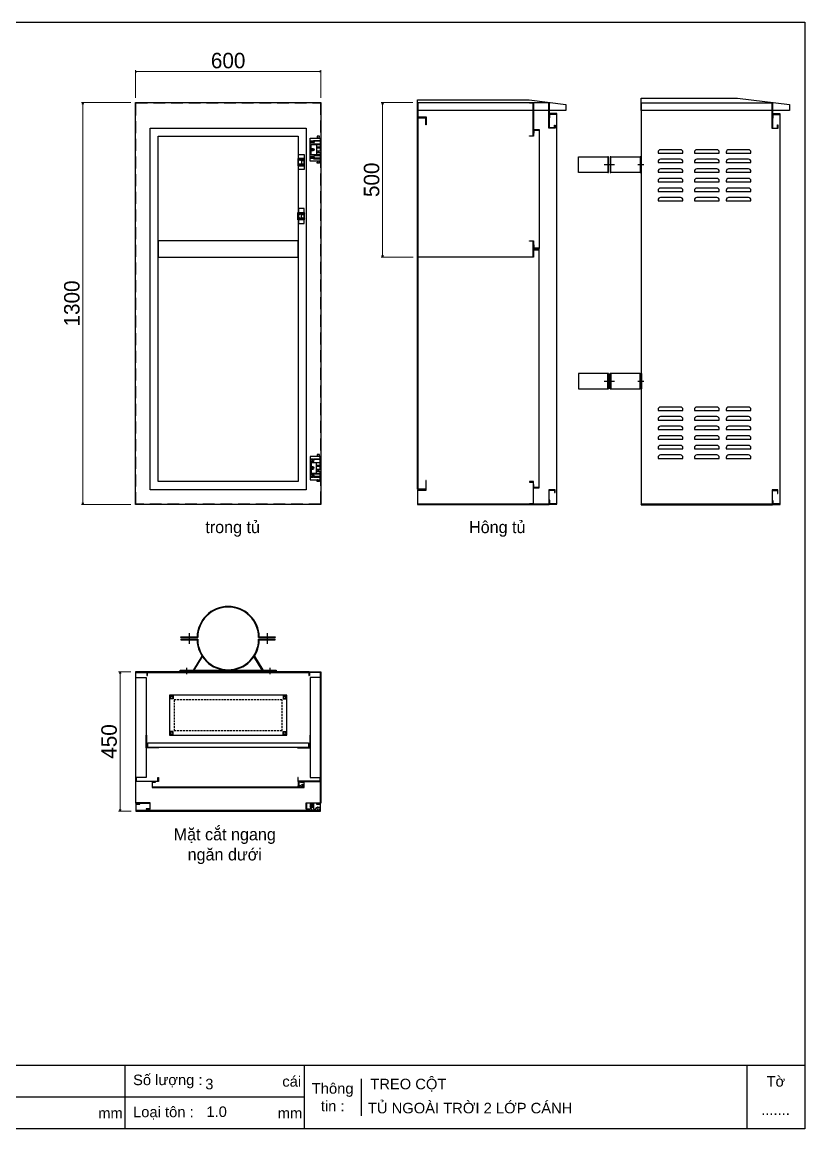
# Model space of a CAD drawing. Header units: millimetres. Extents: x 0 to 5063, y 0 to 3580.
# Drawn here: x 2532 to 5063, y 0 to 3580 of the extents above; entities that cross this region are included whole.
import ezdxf

# ---------------------------------------------------------------- set-up
doc = ezdxf.new("R2010")
doc.units = ezdxf.units.MM
doc.linetypes.add('HIDDEN', pattern=[9.525, 6.35, -3.175])
doc.linetypes.add('HIDDENX2', pattern=[19.05, 12.7, -6.35])
for name, color, linetype in [('DIM', 253, 'Continuous'), ('FIRE PROTECTION', 1, 'Continuous'), ('Ghi chu', 7, 'Continuous')]:
    doc.layers.add(name, color=color, linetype=linetype)
doc.styles.add('Arial', font='arial.ttf')
doc.dimstyles.new('CNC', dxfattribs={"dimtxt": 50, "dimasz": 5, "dimexe": 5, "dimexo": 15, "dimgap": 10, "dimtad": 1, "dimdec": 0, "dimtxsty": 'Standard', "dimblk": 'OPEN30', "dimcen": 10, "dimclrd": 5, "dimclre": 5, "dimclrt": 3, "dimazin": 3, "dimtfac": 1, "dimtdec": 0, "dimtmove": 0, "dimatfit": 3, "dimldrblk": 'ARCHTICK', "dimlwd": 9, "dimlwe": 9})

# ---------------------------------------------------------------- blocks, each defined once
blk = doc.blocks.new('*D1')
at = {"color": 5, "lineweight": 9, "ltscale": 3, "transparency": 16777216}
for p, q in [((2897.8, 3334.9), (2897.8, 3424.8)), ((2902.8, 3419.8), (3492.8, 3419.8)), ((3497.8, 3334.9), (3497.8, 3424.8))]:
    blk.add_line(p, q, dxfattribs=at)
at = {"color": 0, "linetype": 'ByBlock', "lineweight": -2}
for p, q in [((2897.8, 3419.8), (2902.8, 3421.1)), ((2902.8, 3418.5), (2897.8, 3419.8)), ((2897.8, 3419.8), (2902.8, 3419.8)), ((3492.8, 3421.1), (3497.8, 3419.8)), ((3497.8, 3419.8), (3492.8, 3418.5)), ((3497.8, 3419.8), (3492.8, 3419.8))]:
    blk.add_line(p, q, dxfattribs=at)
at = {"layer": 'Defpoints', "color": 0, "ltscale": 3, "transparency": 16777216}
for p in [(3497.8, 3419.8), (2897.8, 3319.9), (3497.8, 3319.9)]:
    blk.add_point(p, dxfattribs=at)
at = {"color": 3, "ltscale": 3, "transparency": 16777216, "insert": (3197.8, 3455.3), "char_height": 50, "attachment_point": 5}
blk.add_mtext('600', dxfattribs=at)
blk = doc.blocks.new('_ArchTick')
at = {"color": 0, "const_width": 0.15}
blk.add_lwpolyline([(-0.5, -0.5), (0.5, 0.5)], dxfattribs=at)
blk = doc.blocks.new('_Open30')
at = {"color": 0, "linetype": 'ByBlock', "lineweight": -2}
for p, q in [((-1, 0.27), (0, 0)), ((0, 0), (-1, -0.27)), ((0, 0), (-1, 0))]:
    blk.add_line(p, q, dxfattribs=at)
blk = doc.blocks.new('*D2')
at = {"color": 5, "lineweight": 9, "ltscale": 3, "transparency": 16777216}
for p, q in [((2882.8, 3319.9), (2723, 3319.9)), ((2728, 3314.9), (2728, 2024.9)), ((2882.8, 2019.9), (2723, 2019.9))]:
    blk.add_line(p, q, dxfattribs=at)
at = {"color": 0, "linetype": 'ByBlock', "lineweight": -2}
for p, q in [((2726.7, 3314.9), (2728, 3319.9)), ((2728, 3319.9), (2729.4, 3314.9)), ((2728, 3319.9), (2728, 3314.9)), ((2728, 2019.9), (2726.7, 2024.9)), ((2729.4, 2024.9), (2728, 2019.9)), ((2728, 2019.9), (2728, 2024.9))]:
    blk.add_line(p, q, dxfattribs=at)
at = {"layer": 'Defpoints', "color": 0, "ltscale": 3, "transparency": 16777216}
for p in [(2897.8, 3319.9), (2728, 2019.9), (2897.8, 2019.9)]:
    blk.add_point(p, dxfattribs=at)
at = {"color": 3, "ltscale": 3, "transparency": 16777216, "insert": (2692.5, 2669.9), "char_height": 50, "attachment_point": 5, "rotation": 90}
blk.add_mtext('1300', dxfattribs=at)
blk = doc.blocks.new('ovan6x9')
at = {"color": 2}
for p, q in [((2, 6), (8, 6)), ((2, 0), (8, 0))]:
    blk.add_line(p, q, dxfattribs=at)
for centre, start, end in [((2, 3), 90, 270), ((8, 3), 270, 90)]:
    blk.add_arc(centre, 3, start, end, dxfattribs=at)
blk = doc.blocks.new('HL036-1-1')
at = {"color": 1}
blk.add_line((9.5, 36.2), (9.5, 12.2), dxfattribs=at)
for points in [[(-2.5, 12.2), (17.5, 12.2), (17.5, 36.2), (-2.5, 36.2)], [(0, 48.5), (17.5, 48.5), (17.5, 0), (0, 0)]]:
    blk.add_lwpolyline(points, close=True, dxfattribs=at)
for centre, radius in [((3.5, 31.8), 2), ((3.5, 16.8), 2), ((12.7, 32.5), 2.5), ((12.7, 16), 2.5)]:
    blk.add_circle(centre, radius, dxfattribs=at)
blk = doc.blocks.new('HL011-1-6')
at = {"color": 1}
for p, q in [((29.5, 81), (22.5, 81)), ((22.5, 81), (22.5, 78)), ((23.5, 78), (22.5, 78)), ((23.5, 75), (22.5, 75)), ((23.5, 75), (23.5, 78)), ((29.5, 78), (28.5, 78)), ((28.5, 75), (28.5, 78)), ((28.5, 75), (29.5, 75)), ((29.5, 78), (29.5, 81)), ((11, 56), (11, 54)), ((11, 56), (32, 56)), ((20, 54), (20, 21)), ((20, 47), (32, 47)), ((32, 42.5), (20, 42.5)), ((22.5, 56), (22.5, 54)), ((23.1, 47), (24, 44)), ((24, 44), (28, 44)), ((28.9, 47), (28, 44)), ((29.5, 54), (29.5, 56)), ((11, 21), (11, 19)), ((11, 19), (32, 19)), ((32, 32.5), (20, 32.5)), ((20, 28), (32, 28)), ((22.5, 19), (22.5, 21)), ((23.5, 0), (22.5, 0)), ((23.1, 28), (24, 31)), ((23.5, 0), (23.5, -3)), ((24, 31), (28, 31)), ((28.9, 28), (28, 31)), ((28.5, 0), (28.5, -3)), ((28.5, 0), (29.5, 0)), ((29.5, 21), (29.5, 19)), ((22.5, -6), (22.5, -3)), ((23.5, -3), (22.5, -3)), ((29.5, -6), (22.5, -6)), ((29.5, -3), (28.5, -3)), ((29.5, -3), (29.5, -6))]:
    blk.add_line(p, q, dxfattribs=at)
for points in [[(32, 19), (32, 0), (0, 0), (0, 75), (32, 75), (32, 56)], [(32, 28), (32, 21), (3, 21), (3, 54), (32, 54), (32, 47)], [(32, 42.5), (32, 32.5)]]:
    blk.add_lwpolyline(points, dxfattribs=at)
for points in [[(10, 67), (32, 67), (32, 65), (10, 65)], [(10, 8), (32, 8), (32, 10), (10, 10)]]:
    blk.add_lwpolyline(points, close=True, dxfattribs=at)
for centre in [(5.5, 62.5), (5.5, 37.5), (5.5, 12.5)]:
    blk.add_circle(centre, 3, dxfattribs=at)
blk = doc.blocks.new('KHUNG CHUẨN')
at = {"color": 7}
for p, q in [((19889.2, -28535.2), (16919.2, -28535.2)), ((18599.2, -28535.2), (18599.2, -28655.2)), ((18939.2, -28535.2), (18939.2, -28655.2)), ((19779.2, -28535.2), (19779.2, -28655.2)), ((19047.6, -28560.2), (19047.6, -28630.2)), ((18939.2, -28595.2), (16919.2, -28595.2))]:
    blk.add_line(p, q, dxfattribs=at)
blk.add_lwpolyline([(16919.2, -26555.2), (19889.2, -26555.2), (19889.2, -28655.2), (16919.2, -28655.2)], close=True, dxfattribs=at)
at = {"color": 2, "char_height": 20, "style": 'Arial'}
for s, insert, width, attachment_point in [('  Số lượng :', (18599.2, -28565.2), 917.634, 4), ('cái', (18897.9, -28565.2), 63.517, 4), ('Tờ', (19834.2, -28565.2), 110, 5), ('Thông\\Ptin :', (18993.4, -28595.2), 108.311, 5), ('mm', (18548.6, -28625.2), 73.831, 4), ('  Loại tôn :', (18599.2, -28625.2), 917.634, 4), ('mm', (18889.2, -28625.2), 917.634, 4)]:
    blk.add_mtext(s, dxfattribs=dict(at, insert=insert, width=width, attachment_point=attachment_point))
at = {"color": 3, "style": 'Arial'}
for tag, p in [('#01', (17055.6, -28580.1)), ('#02', (17431.4, -28580.1)), ('#03', (18030.6, -28580.1)), ('#08', (18751.7, -28580.1)), ('#10', (19064.8, -28580.1)), ('#04', (17024.8, -28634.6)), ('#05', (17308.5, -28633)), ('#06', (17632.7, -28633.7)), ('#07', (18002, -28634.7)), ('#09', (18753.8, -28632.6)), ('#11', (19060.3, -28625.7)), ('#12', (19806.5, -28628.9))]:
    blk.add_attdef(tag, p, '', height=20, dxfattribs=at)
blk = doc.blocks.new('*D12')
at = {"color": 0, "linetype": 'ByBlock', "lineweight": -2}
for p, q in [((2847.2, 1473.1), (2848.6, 1478.1)), ((2848.6, 1478.1), (2849.9, 1473.1)), ((2848.6, 1478.1), (2848.6, 1473.1)), ((2848.6, 1028.1), (2847.2, 1033.1)), ((2849.9, 1033.1), (2848.6, 1028.1)), ((2848.6, 1028.1), (2848.6, 1033.1))]:
    blk.add_line(p, q, dxfattribs=at)
at = {"layer": 'Defpoints', "color": 0, "transparency": 16777216}
for p in [(2897.8, 1478.1), (2848.6, 1028.1), (2898.8, 1028.1)]:
    blk.add_point(p, dxfattribs=at)
at = {"layer": 'DIM', "color": 5, "lineweight": 9, "transparency": 16777216}
for p, q in [((2882.8, 1478.1), (2843.6, 1478.1)), ((2848.6, 1473.1), (2848.6, 1033.1)), ((2883.8, 1028.1), (2843.6, 1028.1))]:
    blk.add_line(p, q, dxfattribs=at)
at = {"layer": 'DIM', "color": 3, "transparency": 16777216, "insert": (2813, 1253.1), "char_height": 50, "attachment_point": 5, "rotation": 90}
blk.add_mtext('450', dxfattribs=at)
blk = doc.blocks.new('HL011-1-4')
h = blk.add_hatch()
h.set_pattern_fill('ANSI31', color=2, scale=0.5, style=0)
h.paths.add_polyline_path([(2.5, 0), (8.5, 0), (8.5, 12), (2.5, 12)])
at = {"color": 1}
for p, q in [((7, 23.5), (0, 10)), ((0, 0), (0, 10)), ((11, 0), (0, 0)), ((7, 23.5), (26, 23.5)), ((11, 0), (11, 19.5)), ((11, 19.5), (17, 19.5)), ((17, 19.5), (21.2, 13.9))]:
    blk.add_line(p, q, dxfattribs=at)
at = {"color": 2}
blk.add_lwpolyline([(2.5, 0), (2.5, 12), (8.5, 12), (8.5, 0)], dxfattribs=at)
at = {"color": 1}
blk.add_lwpolyline([(5.7, 21), (3, 21), (3, 23.5), (7, 23.5)], dxfattribs=at)
blk.add_circle((26, 17.5), 3.5, dxfattribs=at)
blk.add_arc((26, 17.5), 6, 216.8699, 90, dxfattribs=at)
blk = doc.blocks.new('HL036-1-2')
at = {"layer": 'Ghi chu', "color": 1}
for p, q in [((-3, 17.8), (-18.9, 17.8)), ((-18.9, 15.8), (-18.9, 17.8)), ((-12.1, 15.8), (-18.9, 15.8)), ((-16.4, 1), (-16.4, 14)), ((-15.6, 15), (-3.9, 17.7)), ((0, 0), (-15.4, 0)), ((-14.4, 3), (-14.4, 11.9)), ((0, 2), (-13.4, 2)), ((-13.1, 12.8), (-4.3, 9.8)), ((-6.2, 2), (-6.2, 0)), ((-1.2, 2), (-1.2, 0)), ((0, 0), (0, 2))]:
    blk.add_line(p, q, dxfattribs=at)
for radius in [4.1, 2.1]:
    blk.add_circle((-3, 13.7), radius, dxfattribs=at)
for centre, start, end in [((-15.4, 14), 102.9616, 180), ((-15.4, 1), 180, 270), ((-13.4, 11.9), 71.3254, 180), ((-13.4, 3), 180, 270)]:
    blk.add_arc(centre, 1, start, end, dxfattribs=at)
blk = doc.blocks.new('2565')
at = {"color": 5}
for p, q in [((168377, -2431.2), (168377, -2429.1)), ((168377, -2429.1), (168428.9, -2429.1)), ((168431, -2431.2), (168377, -2431.2)), ((168682.1, -2431.2), (168628.1, -2431.2)), ((168630.2, -2429.1), (168682.1, -2429.1)), ((168682.1, -2429.1), (168682.1, -2431.2)), ((168377, -2436.4), (168377, -2438.4)), ((168431, -2436.4), (168377, -2436.4)), ((168377, -2438.4), (168428.9, -2438.4)), ((168682.1, -2436.4), (168628.1, -2436.4)), ((168630.2, -2438.4), (168682.1, -2438.4)), ((168682.1, -2438.4), (168682.1, -2436.4)), ((168444.3, -2491.4), (168417.6, -2535.9)), ((168419.4, -2537), (168446.1, -2492.5)), ((168446.1, -2492.5), (168444.3, -2491.4)), ((168613.1, -2492.5), (168614.9, -2491.4)), ((168639.8, -2537), (168613.1, -2492.5)), ((168614.9, -2491.4), (168641.5, -2535.9)), ((168373.9, -2537), (168685.2, -2537)), ((168373.9, -2539.1), (168373.9, -2537)), ((168685.2, -2539.1), (168373.9, -2539.1)), ((168373.9, -2540.1), (168685.2, -2540.1)), ((168373.9, -2542.2), (168373.9, -2540.1)), ((168417.6, -2535.9), (168419.4, -2537)), ((168641.5, -2535.9), (168639.8, -2537)), ((168685.2, -2537), (168685.2, -2539.1)), ((168685.2, -2540.1), (168685.2, -2542.2)), ((168685.2, -2542.2), (168373.9, -2542.2))]:
    blk.add_line(p, q, dxfattribs=at)
at = {"color": 2}
for p, q in [((168403, -2416.6), (168403, -2450.9)), ((168656.1, -2416.6), (168656.1, -2450.9)), ((168394.7, -2529.2), (168394.7, -2550)), ((168664.5, -2529.2), (168664.5, -2550))]:
    blk.add_line(p, q, dxfattribs=at)
at = {"color": 5}
for centre, radius, start, end in [((168529.6, -2431.2), 100.7, 1.1814, 178.8186), ((168529.6, -2431.2), 98.6, 0, 180), ((168529.6, -2436.4), 100.7, 181.1814, 358.8186), ((168529.6, -2436.4), 98.6, 180, 0)]:
    blk.add_arc(centre, radius, start, end, dxfattribs=at)
blk = doc.blocks.new('*D13')
at = {"color": 5, "lineweight": 9, "ltscale": 3, "transparency": 16777216}
for p, q in [((3795.5, 3319.9), (3692.5, 3319.9)), ((3697.5, 3314.9), (3697.5, 2824.9)), ((3796.7, 2819.9), (3692.5, 2819.9))]:
    blk.add_line(p, q, dxfattribs=at)
at = {"color": 0, "linetype": 'ByBlock', "lineweight": -2}
for p, q in [((3696.2, 3314.9), (3697.5, 3319.9)), ((3697.5, 3319.9), (3698.9, 3314.9)), ((3697.5, 3319.9), (3697.5, 3314.9)), ((3697.5, 2819.9), (3696.2, 2824.9)), ((3698.9, 2824.9), (3697.5, 2819.9)), ((3697.5, 2819.9), (3697.5, 2824.9))]:
    blk.add_line(p, q, dxfattribs=at)
at = {"layer": 'Defpoints', "color": 0, "ltscale": 3, "transparency": 16777216}
for p in [(3810.5, 3319.9), (3697.5, 2819.9), (3811.7, 2819.9)]:
    blk.add_point(p, dxfattribs=at)
at = {"color": 3, "ltscale": 3, "transparency": 16777216, "insert": (3662, 3069.9), "char_height": 50, "attachment_point": 5, "rotation": 90}
blk.add_mtext('500', dxfattribs=at)
blk = doc.blocks.new('om cot')
at = {"color": 2}
for p, q in [((98294.5, 36969.7), (98327.5, 36969.7)), ((98403, 36969.7), (98423, 36969.7))]:
    blk.add_line(p, q, dxfattribs=at)
at = {"color": 5}
for points in [[(98308.5, 36994.7), (98211.5, 36994.7), (98211.5, 36944.7), (98308.5, 36944.7)], [(98313.5, 36944.7), (98410.5, 36944.7), (98410.5, 36994.7), (98313.5, 36994.7)]]:
    blk.add_lwpolyline(points, dxfattribs=at)
for points in [[(98306.5, 36994.7), (98308.5, 36994.7), (98308.5, 36944.7), (98306.5, 36944.7)], [(98313.5, 36994.7), (98315.5, 36994.7), (98315.5, 36944.7), (98313.5, 36944.7)], [(98410.5, 36994.7), (98412.5, 36994.7), (98412.5, 36944.7), (98410.5, 36944.7)], [(98413.5, 36994.7), (98415.5, 36994.7), (98415.5, 36944.7), (98413.5, 36944.7)]]:
    blk.add_lwpolyline(points, close=True, dxfattribs=at)

msp = doc.modelspace()

# ---------------------------------------------------------------- linework, layer by layer
at = {"ltscale": 3}
for points in [[(2897.8, 3319.9), (3497.8, 3319.9), (3497.8, 2019.9), (2897.8, 2019.9)], [(2945.2, 3237.5), (3450.4, 3237.5), (3450.4, 2067.3), (2945.2, 2067.3)]]:
    msp.add_lwpolyline(points, close=True, dxfattribs=at)
at = {"linetype": 'HIDDENX2', "ltscale": 3}
msp.add_lwpolyline([(2899, 3318.7), (3496.6, 3318.7), (3496.6, 2021.1), (2899, 2021.1)], close=True, dxfattribs=at)
at = {"color": 7}
for points in [[(4255, 3246.7), (4255, 3237.5), (4234.6, 3237.5), (4234.6, 3318.7), (3811.7, 3318.7), (3811.7, 3273.7), (3837.9, 3273.7), (3837.9, 3247.5), (3836.7, 3247.5), (3836.7, 3247.5), (3836.7, 3247.5), (3836.7, 3272.5), (3810.5, 3272.5), (3810.5, 3319.9), (4235.8, 3319.9), (4235.8, 3238.7), (4253.8, 3238.7), (4253.8, 3246.7)], [(4535, 2020.4), (4535, 2020.4), (4535, 3317.4), (4535, 3317.4), (4535, 3317.4), (4533.5, 3318.9), (4533.5, 2018.9), (4535, 2020.4)], [(4976, 3247.4), (4976, 3235.9), (4957, 3235.9), (4957, 3317.4), (4535, 3317.4), (4535, 3317.4), (4535, 3317.4), (4535, 3317.4), (4533.5, 3318.9), (4533.5, 3318.9), (4958.5, 3318.9), (4958.5, 3237.4), (4974.5, 3237.4), (4974.5, 3247.4)], [(3835.7, 3269.8), (3811.7, 3269.8), (3811.7, 2070), (3835.7, 2070), (3835.7, 2068.8), (3810.5, 2068.8), (3810.5, 3271), (3835.7, 3271)], [(4238.3, 3270.7), (4238.3, 3282.7), (4259.3, 3282.7), (4259.3, 2022.1), (4238.3, 2022.1), (4238.3, 2034.1), (4237.1, 2034.1), (4237.1, 2020.9), (4260.5, 2020.9), (4260.5, 3283.9), (4237.1, 3283.9), (4237.1, 3270.7)], [(4959.5, 2031.4), (4959.5, 2019.9), (4983.5, 2019.9), (4983.5, 3282.9), (4959.5, 3282.9), (4959.5, 3269.4), (4961, 3269.4), (4961, 3281.4), (4982, 3281.4), (4982, 2021.4), (4961, 2021.4), (4961, 2031.4)], [(4255, 2058.1), (4255, 2067.3), (4234.6, 2067.3), (4234.6, 2021.1), (3811.7, 2021.1), (3811.7, 2066.1), (3837.9, 2066.1), (3837.9, 2097.3), (3836.7, 2097.3), (3836.7, 2097.3), (3836.7, 2097.3), (3836.7, 2067.3), (3810.5, 2067.3), (3810.5, 2019.9), (4235.8, 2019.9), (4235.8, 2066.1), (4253.8, 2066.1), (4253.8, 2058.1)], [(4976, 2055.4), (4976, 2066.9), (4957, 2066.9), (4957, 2020.4), (4535, 2020.4), (4535, 2020.4), (4545, 2020.4), (4545, 2020.4), (4535, 2020.4), (4533.5, 2018.9), (4958.5, 2018.9), (4958.5, 2065.4), (4974.5, 2065.4), (4974.5, 2055.4)], [(2932.3, 1033.6), (2945.8, 1033.6), (2945.8, 1054.6), (2899.3, 1054.6), (2899.3, 1476.6), (2934.3, 1476.6), (2934.3, 1466.6), (2935.8, 1466.6), (2935.8, 1478.1), (2897.8, 1478.1), (2897.8, 1053.1), (2944.3, 1053.1), (2944.3, 1035.1), (2932.3, 1035.1)], [(2937.3, 1466.6), (2937.3, 1476.6), (3458.3, 1476.6), (3458.3, 1466.6), (3459.8, 1466.6), (3459.8, 1478.1), (2935.8, 1478.1), (2935.8, 1466.6)], [(3463.3, 1033.6), (3449.8, 1033.6), (3449.8, 1054.6), (3496.3, 1054.6), (3496.3, 1476.6), (3461.3, 1476.6), (3461.3, 1466.6), (3459.8, 1466.6), (3459.8, 1478.1), (3497.8, 1478.1), (3497.8, 1053.1), (3451.3, 1053.1), (3451.3, 1035.1), (3463.3, 1035.1)], [(2912.3, 1052.1), (2898.8, 1052.1), (2898.8, 1028.1), (3496.8, 1028.1), (3496.8, 1052.1), (3483.3, 1052.1), (3483.3, 1050.6), (3495.3, 1050.6), (3495.3, 1029.6), (2900.3, 1029.6), (2900.3, 1050.6), (2912.3, 1050.6)]]:
    msp.add_lwpolyline(points, close=True, dxfattribs=at)
at = {"color": 3}
for points in [[(4172.6, 3212.5), (4184.6, 3212.5), (4184.6, 3317.5), (4172.6, 3317.5), (4172.6, 3318.7), (4185.8, 3318.7), (4185.8, 3211.3), (4172.6, 3211.3)], [(3811.7, 2821.1), (3811.7, 2821.1), (3811.7, 2821.1), (4184.6, 2821.1), (4184.6, 2871.1), (4172.6, 2871.1), (4172.6, 2872.3), (4185.8, 2872.3), (4185.8, 2819.9), (3811.7, 2819.9), (3811.7, 2821.1), (3811.7, 2821.1)], [(4172.6, 2092.3), (4184.6, 2092.3), (4184.6, 2022.3), (4172.6, 2022.3), (4172.6, 2021.1), (4185.8, 2021.1), (4185.8, 2093.5), (4172.6, 2093.5)], [(2900.8, 1136.6), (2900.8, 1124.6), (2970.8, 1124.6), (2970.8, 1136.6), (2972.3, 1136.6), (2972.3, 1123.1), (2899.3, 1123.1), (2899.3, 1136.6)], [(3494.8, 1136.6), (3494.8, 1124.6), (3424.8, 1124.6), (3424.8, 1136.6), (3423.3, 1136.6), (3423.3, 1123.1), (3496.3, 1123.1), (3496.3, 1136.6)]]:
    msp.add_lwpolyline(points, close=True, dxfattribs=at)
at = {"color": 6}
for points in [[(4187.6, 3220.3), (4187.6, 3230.3), (4203.6, 3230.3), (4203.6, 2849.3), (4187.6, 2849.3), (4187.6, 2859.3), (4186.4, 2859.3), (4186.4, 2848.1), (4204.8, 2848.1), (4204.8, 3231.5), (4186.4, 3231.5), (4186.4, 3220.3)], [(4187, 2832.9), (4187, 2842.9), (4203, 2842.9), (4203, 2074.5), (4187, 2074.5), (4187, 2084.5), (4185.8, 2084.5), (4185.8, 2073.3), (4204.2, 2073.3), (4204.2, 2844.1), (4185.8, 2844.1), (4185.8, 2832.9)], [(3432.3, 1121.3), (3442.3, 1121.3), (3442.3, 1105.3), (2953.3, 1105.3), (2953.3, 1121.3), (2963.3, 1121.3), (2963.3, 1122.8), (2951.8, 1122.8), (2951.8, 1103.8), (3443.8, 1103.8), (3443.8, 1122.8), (3432.3, 1122.8)]]:
    msp.add_lwpolyline(points, close=True, dxfattribs=at)
at = {"color": 3, "ltscale": 3}
for points in [[(2971.4, 3211.3), (3424.2, 3211.3), (3424.2, 2093.5), (2971.4, 2093.5)], [(2971.4, 2819.9), (3424.2, 2819.9), (3424.2, 2872.3), (2971.4, 2872.3)]]:
    msp.add_lwpolyline(points, close=True, dxfattribs=at)
at = {"color": 2}
for points in [[(3466.6, 3188.4, -1), (3466.6, 3196.4), (3471.6, 3196.4, -1), (3471.6, 3188.4)], [(3466.6, 3163.4, -1), (3466.6, 3171.4), (3471.6, 3171.4, -1), (3471.6, 3163.4)], [(4660.5, 3167.4), (4596.5, 3167.4, 0.414214), (4588.5, 3159.4), (4588.5, 3156.4), (4668.5, 3156.4), (4668.5, 3159.4, 0.414214)], [(4778, 3167.4), (4714, 3167.4, 0.414214), (4706, 3159.4), (4706, 3156.4), (4786, 3156.4), (4786, 3159.4, 0.414214)], [(4880.5, 3167.4), (4816.5, 3167.4, 0.414214), (4808.5, 3159.4), (4808.5, 3156.4), (4888.5, 3156.4), (4888.5, 3159.4, 0.414214)], [(3466.6, 3138.4, -1), (3466.6, 3146.4), (3471.6, 3146.4, -1), (3471.6, 3138.4)], [(4660.5, 3136.4), (4596.5, 3136.4, 0.414214), (4588.5, 3128.4), (4588.5, 3125.4), (4668.5, 3125.4), (4668.5, 3128.4, 0.414214)], [(4778, 3136.4), (4714, 3136.4, 0.414214), (4706, 3128.4), (4706, 3125.4), (4786, 3125.4), (4786, 3128.4, 0.414214)], [(4880.5, 3136.4), (4816.5, 3136.4, 0.414214), (4808.5, 3128.4), (4808.5, 3125.4), (4888.5, 3125.4), (4888.5, 3128.4, 0.414214)], [(4660.5, 3105.4), (4596.5, 3105.4, 0.414214), (4588.5, 3097.4), (4588.5, 3094.4), (4668.5, 3094.4), (4668.5, 3097.4, 0.414214)], [(4778, 3105.4), (4714, 3105.4, 0.414214), (4706, 3097.4), (4706, 3094.4), (4786, 3094.4), (4786, 3097.4, 0.414214)], [(4880.5, 3105.4), (4816.5, 3105.4, 0.414214), (4808.5, 3097.4), (4808.5, 3094.4), (4888.5, 3094.4), (4888.5, 3097.4, 0.414214)], [(4660.5, 3074.4), (4596.5, 3074.4, 0.414214), (4588.5, 3066.4), (4588.5, 3063.4), (4668.5, 3063.4), (4668.5, 3066.4, 0.414214)], [(4660.5, 3043.4), (4596.5, 3043.4, 0.414214), (4588.5, 3035.4), (4588.5, 3032.4), (4668.5, 3032.4), (4668.5, 3035.4, 0.414214)], [(4778, 3074.4), (4714, 3074.4, 0.414214), (4706, 3066.4), (4706, 3063.4), (4786, 3063.4), (4786, 3066.4, 0.414214)], [(4778, 3043.4), (4714, 3043.4, 0.414214), (4706, 3035.4), (4706, 3032.4), (4786, 3032.4), (4786, 3035.4, 0.414214)], [(4880.5, 3074.4), (4816.5, 3074.4, 0.414214), (4808.5, 3066.4), (4808.5, 3063.4), (4888.5, 3063.4), (4888.5, 3066.4, 0.414214)], [(4880.5, 3043.4), (4816.5, 3043.4, 0.414214), (4808.5, 3035.4), (4808.5, 3032.4), (4888.5, 3032.4), (4888.5, 3035.4, 0.414214)], [(4660.5, 3012.4), (4596.5, 3012.4, 0.414214), (4588.5, 3004.4), (4588.5, 3001.4), (4668.5, 3001.4), (4668.5, 3004.4, 0.414214)], [(4778, 3012.4), (4714, 3012.4, 0.414214), (4706, 3004.4), (4706, 3001.4), (4786, 3001.4), (4786, 3004.4, 0.414214)], [(4880.5, 3012.4), (4816.5, 3012.4, 0.414214), (4808.5, 3004.4), (4808.5, 3001.4), (4888.5, 3001.4), (4888.5, 3004.4, 0.414214)], [(4660.5, 2334.9), (4596.5, 2334.9, 0.414214), (4588.5, 2326.9), (4588.5, 2323.9), (4668.5, 2323.9), (4668.5, 2326.9, 0.414214)], [(4778, 2334.9), (4714, 2334.9, 0.414214), (4706, 2326.9), (4706, 2323.9), (4786, 2323.9), (4786, 2326.9, 0.414214)], [(4880.5, 2334.9), (4816.5, 2334.9, 0.414214), (4808.5, 2326.9), (4808.5, 2323.9), (4888.5, 2323.9), (4888.5, 2326.9, 0.414214)], [(4660.5, 2303.9), (4596.5, 2303.9, 0.414214), (4588.5, 2295.9), (4588.5, 2292.9), (4668.5, 2292.9), (4668.5, 2295.9, 0.414214)], [(4778, 2303.9), (4714, 2303.9, 0.414214), (4706, 2295.9), (4706, 2292.9), (4786, 2292.9), (4786, 2295.9, 0.414214)], [(4880.5, 2303.9), (4816.5, 2303.9, 0.414214), (4808.5, 2295.9), (4808.5, 2292.9), (4888.5, 2292.9), (4888.5, 2295.9, 0.414214)], [(4660.5, 2272.9), (4596.5, 2272.9, 0.414214), (4588.5, 2264.9), (4588.5, 2261.9), (4668.5, 2261.9), (4668.5, 2264.9, 0.414214)], [(4778, 2272.9), (4714, 2272.9, 0.414214), (4706, 2264.9), (4706, 2261.9), (4786, 2261.9), (4786, 2264.9, 0.414214)], [(4880.5, 2272.9), (4816.5, 2272.9, 0.414214), (4808.5, 2264.9), (4808.5, 2261.9), (4888.5, 2261.9), (4888.5, 2264.9, 0.414214)], [(4660.5, 2241.9), (4596.5, 2241.9, 0.414214), (4588.5, 2233.9), (4588.5, 2230.9), (4668.5, 2230.9), (4668.5, 2233.9, 0.414214)], [(4778, 2241.9), (4714, 2241.9, 0.414214), (4706, 2233.9), (4706, 2230.9), (4786, 2230.9), (4786, 2233.9, 0.414214)], [(4880.5, 2241.9), (4816.5, 2241.9, 0.414214), (4808.5, 2233.9), (4808.5, 2230.9), (4888.5, 2230.9), (4888.5, 2233.9, 0.414214)], [(4660.5, 2210.9), (4596.5, 2210.9, 0.414214), (4588.5, 2202.9), (4588.5, 2199.9), (4668.5, 2199.9), (4668.5, 2202.9, 0.414214)], [(4778, 2210.9), (4714, 2210.9, 0.414214), (4706, 2202.9), (4706, 2199.9), (4786, 2199.9), (4786, 2202.9, 0.414214)], [(4880.5, 2210.9), (4816.5, 2210.9, 0.414214), (4808.5, 2202.9), (4808.5, 2199.9), (4888.5, 2199.9), (4888.5, 2202.9, 0.414214)], [(3466.6, 2166.4, 1), (3466.6, 2158.4), (3471.6, 2158.4, 1), (3471.6, 2166.4)], [(4660.5, 2179.9), (4596.5, 2179.9, 0.414214), (4588.5, 2171.9), (4588.5, 2168.9), (4668.5, 2168.9), (4668.5, 2171.9, 0.414214)], [(4778, 2179.9), (4714, 2179.9, 0.414214), (4706, 2171.9), (4706, 2168.9), (4786, 2168.9), (4786, 2171.9, 0.414214)], [(4880.5, 2179.9), (4816.5, 2179.9, 0.414214), (4808.5, 2171.9), (4808.5, 2168.9), (4888.5, 2168.9), (4888.5, 2171.9, 0.414214)], [(3466.6, 2141.4, 1), (3466.6, 2133.4), (3471.6, 2133.4, 1), (3471.6, 2141.4)], [(3466.6, 2116.4, 1), (3466.6, 2108.4), (3471.6, 2108.4, 1), (3471.6, 2116.4)]]:
    msp.add_lwpolyline(points, format="xyb", close=True, dxfattribs=at)
at = {"color": 44}
for points in [[(2899.3, 1460.1), (2932.3, 1460.1), (2932.3, 1136.6), (2899.3, 1136.6)], [(3496.3, 1460.1), (3463.3, 1460.1), (3463.3, 1136.6), (3496.3, 1136.6)], [(2973.8, 1232.1), (2932.3, 1232.1), (2932.3, 1273.6), (2933.8, 1273.6), (2933.8, 1233.6), (2973.8, 1233.6)], [(3421.8, 1232.1), (3463.3, 1232.1), (3463.3, 1273.6), (3461.8, 1273.6), (3461.8, 1233.6), (3421.8, 1233.6)], [(2937.8, 1248.6), (3457.8, 1248.6), (3457.8, 1233.6), (2937.8, 1233.6)]]:
    msp.add_lwpolyline(points, close=True, dxfattribs=at)
msp.add_lwpolyline([(3007.8, 1403.1), (3007.8, 1273.1), (3387.8, 1273.1), (3387.8, 1403.1)], close=True)
at = {"color": 2}
for points in [[(3019.7, 1391.2), (3010.7, 1391.2), (3010.7, 1400.2), (3019.7, 1400.2)], [(3375.9, 1391.2), (3384.9, 1391.2), (3384.9, 1400.2), (3375.9, 1400.2)], [(3019.7, 1285), (3010.7, 1285), (3010.7, 1276), (3019.7, 1276)], [(3375.9, 1285), (3384.9, 1285), (3384.9, 1276), (3375.9, 1276)]]:
    msp.add_lwpolyline(points, close=True, dxfattribs=at)
at = {"color": 2, "linetype": 'HIDDEN'}
msp.add_lwpolyline([(3022.8, 1388.1), (3022.8, 1288.1), (3372.8, 1288.1), (3372.8, 1388.1)], close=True, dxfattribs=at)
at = {"color": 7}
for centre in [(3015.2, 1395.7), (3380.4, 1395.7), (3015.2, 1280.5), (3380.4, 1280.5)]:
    msp.add_circle(centre, 4, dxfattribs=at)
at = {"layer": 'FIRE PROTECTION', "linetype": 'Continuous'}
for points in [[(5013.6, 3293.9), (4533.5, 3293.9), (4533.5, 3333.9), (4844.8, 3333.9), (5013.6, 3313.9)], [(4290.5, 3293.9), (3810.5, 3293.9), (3810.5, 3328.9), (4171.7, 3328.9), (4290.5, 3313.9)]]:
    msp.add_lwpolyline(points, close=True, dxfattribs=at)

# ---------------------------------------------------------------- block references
at = {"color": 3}
ref = msp.add_blockref('KHUNG CHUẨN', (-28842.9, 48849.5), dxfattribs=dict(at, xscale=1.704737719082913, yscale=1.704737719082913, zscale=1.704737719082913))
ref.add_attrib('#08', '3', (3123.8, 128), dxfattribs={"color": 3, "height": 34.1, "style": 'Arial'})
ref.add_attrib('#09', '1.0', (3127.5, 38.5), dxfattribs={"color": 3, "height": 34.09, "style": 'Arial'})
ref.add_attrib('#10', 'TREO CỘT', (3657.6, 128), dxfattribs={"color": 3, "height": 34.09, "style": 'Arial'})
ref.add_attrib('#11', 'TỦ NGOÀI TRỜI 2 LỚP CÁNH', (3649.9, 50.2), dxfattribs={"color": 3, "height": 34.095, "style": 'Arial'})
ref.add_attrib('#12', '.......', (4921.9, 44.7), dxfattribs={"color": 3, "height": 34.09, "style": 'Arial'})
at = {"color": 7}
for name, p in [('HL011-1-6', (3463.6, 3129.9)), ('HL036-1-1', (3425.8, 3103)), ('ovan6x9', (3433.5, 3132.5)), ('ovan6x9', (3433.5, 3116)), ('om cot', (-93880.5, -34550.8))]:
    msp.add_blockref(name, p, dxfattribs=at)
at = {"color": 7, "xscale": -1, "rotation": 180}
for name, p in [('om cot', (-93880.5, 40088.6)), ('HL036-1-1', (3425.8, 2976.6)), ('ovan6x9', (3433.5, 2963.6)), ('ovan6x9', (3433.5, 2947.1)), ('HL011-1-6', (3463.6, 2174.9)), ('HL036-1-2', (3441.2, 1123.1)), ('HL011-1-4', (3463.3, 1053.1))]:
    msp.add_blockref(name, p, dxfattribs=at)
msp.add_blockref('2565', (-165331.7, 4020.3))

# ---------------------------------------------------------------- texts
at = {"color": 2, "char_height": 39, "attachment_point": 5}
for s, insert, width in [('trong tủ', (3212.4, 1940.7), 325), ('Hông tủ', (4068.3, 1940.7), 325), ('Mặt cắt ngang \\Pngăn dưới', (3186.9, 914.4), 675)]:
    msp.add_mtext(s, dxfattribs=dict(at, insert=insert, width=width))

# ---------------------------------------------------------------- dimensions: what is measured, and where the dimension line sits
at = {"ltscale": 3}
dim = msp.add_linear_dim(base=(3497.8, 3419.8), p1=(2897.8, 3319.9), p2=(3497.8, 3319.9), dimstyle='CNC', dxfattribs=at)
dim.commit()
dim.dimension.update_dxf_attribs({"geometry": '*D1', "text_midpoint": (3197.8, 3455.3)})
for base, p1, p2, picture, middle in [((2728, 2019.9), (2897.8, 3319.9), (2897.8, 2019.9), '*D2', (2692.5, 2669.9)), ((3697.5, 2819.9), (3810.5, 3319.9), (3811.7, 2819.9), '*D13', (3662, 3069.9))]:
    dim = msp.add_linear_dim(base=base, p1=p1, p2=p2, angle=90, dimstyle='CNC', dxfattribs=at)
    dim.commit()
    dim.dimension.update_dxf_attribs({"geometry": picture, "text_midpoint": middle})
at = {"layer": 'DIM'}
dim = msp.add_linear_dim(base=(2848.6, 1028.1), p1=(2897.8, 1478.1), p2=(2898.8, 1028.1), angle=90, dimstyle='CNC', dxfattribs=at)
dim.commit()
dim.dimension.update_dxf_attribs({"geometry": '*D12', "text_midpoint": (2813, 1253.1)})

doc.saveas('drawing.dxf')
